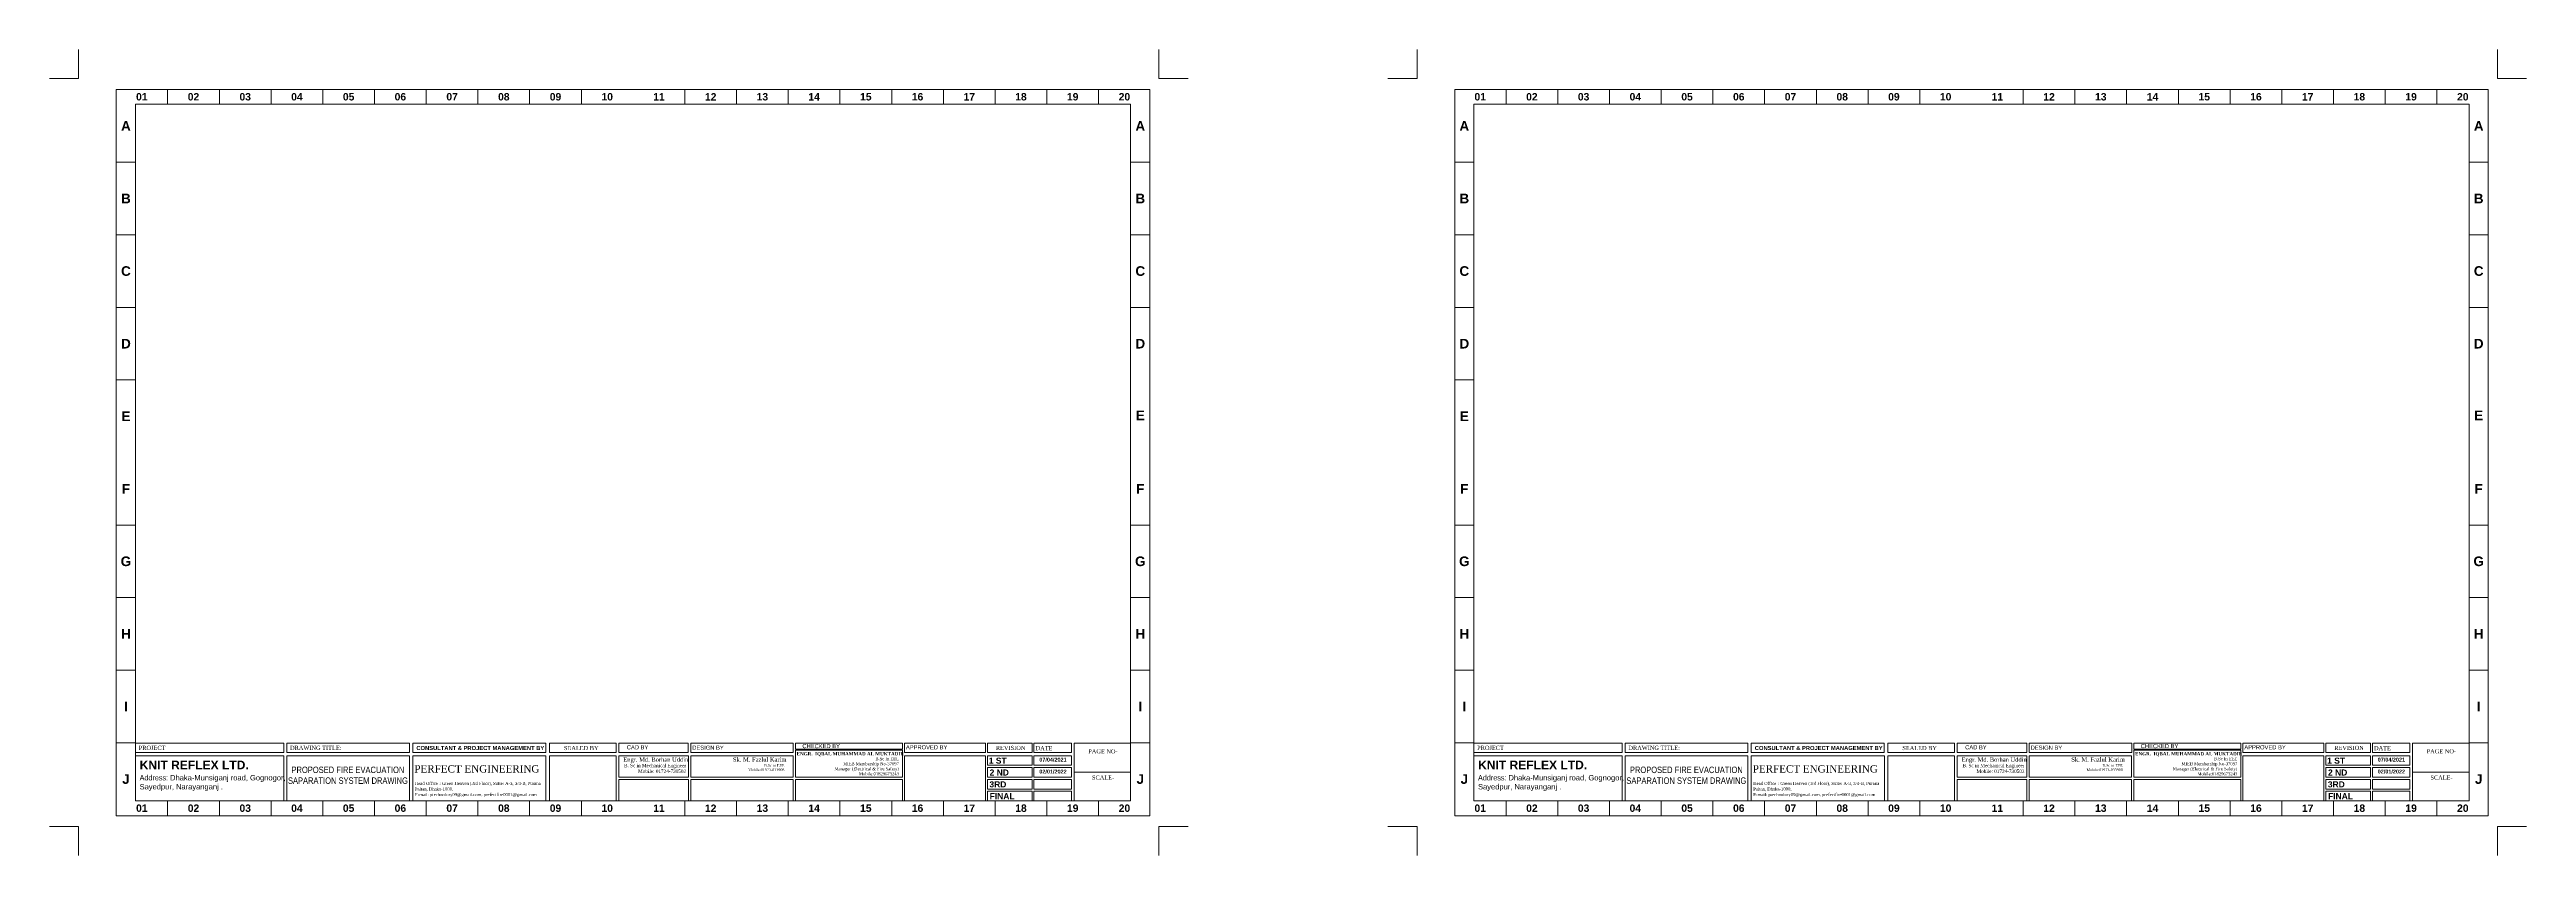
# Paper-space layout 'A3' of a CAD drawing. Header units: inches. Extents: x -127007 to -121081, y -20692 to -20429.
# Drawn here: x -124160 to -123522, y -20654 to -20447 of the extents above; entities that cross this region are included whole.
import ezdxf

# ---------------------------------------------------------------- set-up
doc = ezdxf.new("R2010")
doc.units = ezdxf.units.IN
doc.header["$MEASUREMENT"] = 0
doc.layers.get('0').update_dxf_attribs({"lineweight": 0})
doc.layers.get('Defpoints').update_dxf_attribs({"lineweight": 0})
doc.layers.add('FIREFIGHTING', color=241, linetype='Continuous')
for name, color, linetype, lineweight in [('Inline', 7, 'Continuous', 0), ('Outline', 7, 'Continuous', 0), ('Scale', 7, 'Continuous', 0), ('Scale_Text', 7, 'Continuous', 0), ('TEXT_TITLEBOX', 7, 'Continuous', 13), ('Titelblk', 7, 'Continuous', 25), ('TITLE', 7, 'Continuous', 20)]:
    doc.layers.add(name, color=color, linetype=linetype, lineweight=lineweight)
doc.styles.add('DIM-3', font='arial.ttf', dxfattribs={"width": 0.8, "height": 6})
doc.styles.add('SHT-TEXT-1', font='times.ttf', dxfattribs={"height": 12})
doc.styles.get("Standard").update_dxf_attribs({"font": 'arialbd.ttf', "height": 24})

# ---------------------------------------------------------------- blocks, each defined once
blk = doc.blocks.new('PAGE')
at = {"layer": 'Inline', "color": 252, "lineweight": 15}
blk.add_lwpolyline([(178051640.6, 22656441.1), (178051640.6, 22657235.8), (178050505.4, 22657235.8), (178050505.4, 22656441.1)], close=True, dxfattribs=at)
at = {"layer": 'Outline', "color": 252, "lineweight": 15}
for p, q in [((178051662.6, 22657252.7), (178050483.4, 22657252.7)), ((178051662.6, 22656424.2), (178051662.6, 22657252.7)), ((178050483.4, 22656424.2), (178051662.6, 22656424.2))]:
    blk.add_line(p, q, dxfattribs=at)
blk.add_lwpolyline([(178050483.4, 22657252.7), (178050483.4, 22656424.2)], dxfattribs=at)
at = {"layer": 'Scale', "color": 252, "lineweight": 9}
for p, q in [((178050542, 22657235.8), (178050542, 22657252.7)), ((178050601, 22657235.8), (178050601, 22657252.7)), ((178050660, 22657235.8), (178050660, 22657252.7)), ((178050719, 22657235.8), (178050719, 22657252.7)), ((178050778, 22657235.8), (178050778, 22657252.7)), ((178050837, 22657235.8), (178050837, 22657252.7)), ((178050896, 22657235.8), (178050896, 22657252.7)), ((178050955, 22657235.8), (178050955, 22657252.7)), ((178051014, 22657235.8), (178051014, 22657252.7)), ((178051132, 22657235.8), (178051132, 22657252.7)), ((178051191, 22657235.8), (178051191, 22657252.7)), ((178051250, 22657235.8), (178051250, 22657252.7)), ((178051309, 22657235.8), (178051309, 22657252.7)), ((178051368, 22657235.8), (178051368, 22657252.7)), ((178051427, 22657235.8), (178051427, 22657252.7)), ((178051486, 22657235.8), (178051486, 22657252.7)), ((178051545, 22657235.8), (178051545, 22657252.7)), ((178051604, 22657235.8), (178051604, 22657252.7)), ((178050483.4, 22657169.6), (178050505.4, 22657169.6)), ((178051640.6, 22657169.6), (178051662.6, 22657169.6)), ((178050483.4, 22657086.8), (178050505.4, 22657086.8)), ((178051640.6, 22657086.8), (178051662.6, 22657086.8)), ((178050483.4, 22657004), (178050505.4, 22657004)), ((178051640.6, 22657004), (178051662.6, 22657004)), ((178050483.4, 22656921.2), (178050505.4, 22656921.2)), ((178050483.4, 22656755.7), (178050505.4, 22656755.7)), ((178051640.6, 22656755.7), (178051662.6, 22656755.7)), ((178050483.4, 22656672.9), (178050505.4, 22656672.9)), ((178051640.6, 22656672.9), (178051662.6, 22656672.9)), ((178050483.4, 22656590.1), (178050505.4, 22656590.1)), ((178051640.6, 22656590.1), (178051662.6, 22656590.1)), ((178050483.4, 22656507.3), (178050505.4, 22656507.3)), ((178051640.6, 22656507.3), (178051662.6, 22656507.3)), ((178051640.6, 22656507.3), (178051662.6, 22656507.3)), ((178051640.6, 22656507.3), (178051662.6, 22656507.3)), ((178050542, 22656424.2), (178050542, 22656441.1)), ((178050601, 22656424.2), (178050601, 22656441.1)), ((178050660, 22656424.2), (178050660, 22656441.1)), ((178050719, 22656424.2), (178050719, 22656441.1)), ((178050778, 22656424.2), (178050778, 22656441.1)), ((178050837, 22656424.2), (178050837, 22656441.1)), ((178050896, 22656424.2), (178050896, 22656441.1)), ((178050955, 22656424.2), (178050955, 22656441.1)), ((178051014, 22656424.2), (178051014, 22656441.1)), ((178051132, 22656424.2), (178051132, 22656441.1)), ((178051191, 22656424.2), (178051191, 22656441.1)), ((178051250, 22656424.2), (178051250, 22656441.1)), ((178051309, 22656424.2), (178051309, 22656441.1)), ((178051368, 22656424.2), (178051368, 22656441.1)), ((178051427, 22656424.2), (178051427, 22656441.1)), ((178051486, 22656424.2), (178051486, 22656441.1)), ((178051545, 22656424.2), (178051545, 22656441.1)), ((178051604, 22656424.2), (178051604, 22656441.1))]:
    blk.add_line(p, q, dxfattribs=at)
at = {"layer": 'Scale_Text', "color": 252, "lineweight": 13, "attachment_point": 5}
for s, insert, char_height, width in [('01', (178050512.5, 22657244.2), 8.43, 2.51), ('02', (178050571.5, 22657244.2), 8.43, 2.51), ('03', (178050630.5, 22657244.2), 8.43, 2.51), ('04', (178050689.5, 22657244.2), 8.43, 2.51), ('05', (178050748.5, 22657244.2), 8.43, 2.51), ('06', (178050807.5, 22657244.2), 8.43, 2.51), ('07', (178050866.5, 22657244.2), 8.43, 2.51), ('08', (178050925.5, 22657244.2), 8.43, 2.51), ('09', (178050984.5, 22657244.2), 8.43, 2.51), ('10', (178051043.5, 22657244.2), 8.43, 2.51), ('11', (178051102.5, 22657244.2), 8.43, 2.51), ('12', (178051161.5, 22657244.2), 8.43, 2.51), ('13', (178051220.5, 22657244.2), 8.43, 2.51), ('14', (178051279.5, 22657244.2), 8.43, 2.51), ('15', (178051338.5, 22657244.2), 8.43, 2.51), ('16', (178051397.5, 22657244.2), 8.43, 2.51), ('17', (178051456.5, 22657244.2), 8.43, 2.51), ('18', (178051515.5, 22657244.2), 8.43, 2.51), ('19', (178051574.5, 22657244.2), 8.43, 2.51), ('20', (178051633.5, 22657244.2), 8.43, 2.51), ('A', (178050494.4, 22657211), 11, 8.36), ('A', (178051651.6, 22657211), 11, 8.36), ('B', (178050494.4, 22657128.2), 11, 8.36), ('B', (178051651.6, 22657128.2), 11, 8.36), ('C', (178050494.4, 22657045.4), 11, 8.36), ('C', (178051651.6, 22657045.4), 11, 8.36), ('D', (178050494.4, 22656962.6), 11, 8.36), ('D', (178051651.6, 22656962.6), 11, 8.36), ('E', (178050494.4, 22656879.8), 11, 8.36), ('E', (178051651.6, 22656880.8), 11, 8.36), ('F', (178050494.4, 22656797.1), 11, 8.36), ('F', (178051651.6, 22656797.1), 11, 8.36), ('G', (178050494.4, 22656714.3), 11, 8.36), ('G', (178051651.6, 22656714.3), 11, 8.36), ('H', (178050494.4, 22656631.5), 11, 8.36), ('H', (178051651.6, 22656631.5), 11, 8.36), ('I', (178050494.4, 22656548.7), 11, 8.36), ('I', (178051651.6, 22656548.7), 11, 8.36), ('J', (178050494.4, 22656465.9), 11, 8.36), ('J', (178051651.6, 22656465.9), 11, 8.36), ('01', (178050512.5, 22656432.7), 8.43, 2.51), ('02', (178050571.5, 22656432.7), 8.43, 2.51), ('03', (178050630.5, 22656432.7), 8.43, 2.51), ('04', (178050689.5, 22656432.7), 8.43, 2.51), ('05', (178050748.5, 22656432.7), 8.43, 2.51), ('06', (178050807.5, 22656432.7), 8.43, 2.51), ('07', (178050866.5, 22656432.7), 8.43, 2.51), ('08', (178050925.5, 22656432.7), 8.43, 2.51), ('09', (178050984.5, 22656432.7), 8.43, 2.51), ('10', (178051043.5, 22656432.7), 8.43, 2.51), ('11', (178051102.5, 22656432.7), 8.43, 2.51), ('12', (178051161.5, 22656432.7), 8.43, 2.51), ('13', (178051220.5, 22656432.7), 8.43, 2.51), ('14', (178051279.5, 22656432.7), 8.43, 2.51), ('15', (178051338.5, 22656432.7), 8.43, 2.51), ('16', (178051397.5, 22656432.7), 8.43, 2.51), ('17', (178051456.5, 22656432.7), 8.43, 2.51), ('18', (178051515.5, 22656432.7), 8.43, 2.51), ('19', (178051574.5, 22656432.7), 8.43, 2.51), ('20', (178051633.5, 22656432.7), 8.43, 2.51)]:
    blk.add_mtext(s, dxfattribs=dict(at, insert=insert, char_height=char_height, width=width))
blk = doc.blocks.new('Title')
at = {"layer": 'Defpoints', "color": 1, "ltscale": 10}
for points in [[(-102338.3, -85271), (-102338.3, -85371), (-102438.3, -85371)], [(-98623, -85271), (-98623, -85371), (-98523, -85371)], [(-102338.3, -88042.4), (-102338.3, -87942.4), (-102438.3, -87942.4)], [(-98623, -88042.4), (-98623, -87942.4), (-98523, -87942.4)]]:
    blk.add_lwpolyline(points, dxfattribs=at)
at = {"layer": 'Titelblk', "color": 3, "linetype": 'Continuous', "lineweight": 0, "xscale": 3.014611567961765, "yscale": 3.014611567959946, "zscale": 3.014611567966516}
blk.add_blockref('PAGE', (-536855255.8, -68388224), dxfattribs=at)
blk = doc.blocks.new('E')
at = {"layer": 'TEXT_TITLEBOX'}
for p, q in [((-78357.6, 32559.1), (-78357.6, 32593.5)), ((-78357.6, 32593.5), (-77807.8, 32593.5)), ((-77807.8, 32559.1), (-78357.6, 32559.1)), ((-78357.6, 32379.8), (-78357.6, 32547.1)), ((-78357.6, 32547.1), (-77807.8, 32547.1)), ((-77807.8, 32593.5), (-77807.8, 32559.1)), ((-77807.8, 32547.1), (-77807.8, 32379.8)), ((-77795.8, 32559.1), (-77795.8, 32593.5)), ((-77795.8, 32593.5), (-77340.9, 32593.5)), ((-77340.9, 32559.1), (-77795.8, 32559.1)), ((-77795.8, 32379.8), (-77795.8, 32547.1)), ((-77795.8, 32547.1), (-77340.8, 32547.1)), ((-77340.9, 32593.5), (-77340.9, 32559.1)), ((-77340.8, 32547.1), (-77340.8, 32379.8)), ((-77328.8, 32559.1), (-77328.8, 32593.5)), ((-77328.8, 32593.5), (-76834.7, 32593.5)), ((-76834.7, 32559.1), (-77328.8, 32559.1)), ((-77328.8, 32379.8), (-77328.8, 32547.1)), ((-77328.8, 32547.1), (-76834.6, 32547.1)), ((-76834.7, 32593.5), (-76834.7, 32559.1)), ((-76834.6, 32547.1), (-76834.6, 32379.8)), ((-76821.9, 32593.5), (-76821.9, 32559.1)), ((-76574.3, 32593.5), (-76821.9, 32593.5)), ((-76821.9, 32559.1), (-76574.3, 32559.1)), ((-76821.9, 32379.8), (-76821.9, 32547.1)), ((-76821.9, 32379.8), (-76821.9, 32547.1)), ((-76821.9, 32547.1), (-76574.2, 32547.1)), ((-76574.3, 32559.1), (-76574.3, 32593.5)), ((-76574.2, 32547.1), (-76574.2, 32379.8)), ((-75196, 32559.1), (-75196, 32593.5)), ((-75196, 32593.5), (-75030.6, 32593.5)), ((-75030.6, 32559.1), (-75196, 32559.1)), ((-75196, 32511.6), (-75196, 32547.1)), ((-75196, 32547.1), (-75030.6, 32547.1)), ((-75030.6, 32593.5), (-75030.6, 32559.1)), ((-75030.6, 32547.1), (-75030.6, 32511.6)), ((-75023.6, 32559.1), (-75023.6, 32593.5)), ((-75023.6, 32593.5), (-74884.5, 32593.5)), ((-74884.5, 32559.1), (-75023.6, 32559.1)), ((-75023.6, 32511.6), (-75023.6, 32547.1)), ((-75023.6, 32547.1), (-74884.5, 32547.1)), ((-74884.5, 32593.5), (-74884.5, 32559.1)), ((-74884.5, 32547.1), (-74884.5, 32511.6)), ((-74874.2, 32379.8), (-74874.2, 32593.5)), ((-74874.2, 32593.5), (-74664.9, 32593.5)), ((-74664.9, 32593.5), (-74664.9, 32379.8)), ((-75030.6, 32511.6), (-75196, 32511.6)), ((-75196, 32467.7), (-75196, 32503.1)), ((-75196, 32503.1), (-75030.6, 32503.1)), ((-75030.6, 32467.7), (-75196, 32467.7)), ((-75196, 32423.7), (-75196, 32459.2)), ((-75196, 32459.2), (-75030.6, 32459.2)), ((-75030.6, 32503.1), (-75030.6, 32467.7)), ((-75030.6, 32459.2), (-75030.6, 32423.7)), ((-74884.5, 32511.6), (-75023.6, 32511.6)), ((-75023.6, 32467.7), (-75023.6, 32503.1)), ((-75023.6, 32503.1), (-74884.5, 32503.1)), ((-74884.5, 32467.7), (-75023.6, 32467.7)), ((-75023.6, 32423.7), (-75023.6, 32459.2)), ((-75023.6, 32459.2), (-74884.5, 32459.2)), ((-74884.5, 32503.1), (-74884.5, 32467.7)), ((-74884.5, 32459.2), (-74884.5, 32423.7)), ((-74874.2, 32486.6), (-74664.9, 32486.6)), ((-77807.8, 32379.8), (-78357.6, 32379.8)), ((-77340.8, 32379.8), (-77795.8, 32379.8)), ((-76834.6, 32379.8), (-77328.8, 32379.8)), ((-76574.2, 32379.8), (-76821.9, 32379.8)), ((-76204.6, 32379.7), (-76565.3, 32379.7)), ((-75821.6, 32379.8), (-76195.5, 32379.8)), ((-75511.9, 32379.8), (-75813, 32379.8)), ((-75203.3, 32379.8), (-75503.9, 32379.8)), ((-75030.6, 32423.7), (-75196, 32423.7)), ((-75196, 32379.8), (-75196, 32415.2)), ((-75196, 32415.2), (-75030.6, 32415.2)), ((-75030.6, 32379.8), (-75196, 32379.8)), ((-75030.6, 32415.2), (-75030.6, 32379.8)), ((-74884.5, 32423.7), (-75023.6, 32423.7)), ((-75023.6, 32379.8), (-75023.6, 32415.2)), ((-75023.6, 32415.2), (-74884.5, 32415.2)), ((-74884.5, 32379.8), (-75023.6, 32379.8)), ((-74884.5, 32415.2), (-74884.5, 32379.8)), ((-74664.9, 32379.8), (-74874.2, 32379.8))]:
    blk.add_line(p, q, dxfattribs=at)
for points in [[(-76564.3, 32593.5), (-76306.3, 32593.5), (-76306.3, 32559.1), (-76564.3, 32559.1)], [(-76564.3, 32547), (-76306, 32547), (-76306, 32467.6), (-76564.3, 32467.6)], [(-76297, 32593.5), (-75916.8, 32593.5), (-75916.8, 32559.1), (-76297, 32559.1)], [(-76296.9, 32547.1), (-75917, 32547.1), (-75917, 32467.7), (-76296.9, 32467.7)], [(-75908.5, 32593.5), (-75512, 32593.5), (-75512, 32571.7), (-75908.5, 32571.7)], [(-75908.4, 32568.2), (-75511.9, 32568.2), (-75511.9, 32467.7), (-75908.4, 32467.7)], [(-75503.9, 32593.5), (-75203.3, 32593.5), (-75203.3, 32559.1), (-75503.9, 32559.1)], [(-75503.9, 32547.1), (-75203.3, 32547.1), (-75203.3, 32379.8), (-75503.9, 32379.8)], [(-76564.3, 32459.1), (-76306, 32459.1), (-76306, 32379.7), (-76564.3, 32379.7)], [(-76296.9, 32459.2), (-75917, 32459.2), (-75917, 32379.8), (-76296.9, 32379.8)], [(-75908.4, 32459.2), (-75511.9, 32459.2), (-75511.9, 32379.8), (-75908.4, 32379.8)]]:
    blk.add_lwpolyline(points, close=True, dxfattribs=at)
at = {"layer": 'TITLE', "xscale": 1.078991771032111, "yscale": 1.078991771010976, "zscale": 1.078991772779289}
blk.add_blockref('Title', (31853.5, 127174.1), dxfattribs=at)
at = {"color": 63, "lineweight": -2, "insert": (-77569.4, 32506.8), "char_height": 24, "width": 437.758, "attachment_point": 2, "style": 'DIM-3'}
blk.add_mtext('{\\C256;PROPOSED FIRE EVACUATION SAPARATION SYSTEM DRAWING}', dxfattribs=at)
at = {"layer": 'TEXT_TITLEBOX', "style": 'SHT-TEXT-1'}
for s, height, p in [('PROJECT', 15.36, (-78345.5, 32568.8)), ('DRAWING TITLE:', 15.357, (-77784.1, 32568.8)), ('SEALED BY', 15.36, (-76767.8, 32568)), ('REVISION', 15.36, (-75165, 32568.5)), ('DATE', 15.36, (-75017.5, 32567.8)), ('PAGE NO-', 15.36, (-74822.2, 32555.9)), ('SCALE-', 15.36, (-74808.2, 32458.6))]:
    blk.add_text(s, height=height, dxfattribs=at).set_placement(p)
at = {"layer": 'TEXT_TITLEBOX'}
for s, height, p in [('CONSULTANT & PROJECT MANAGEMENT BY', 15.357, (-77315.4, 32568.1)), ('1 ST', 22.48, (-75191.4, 32517.6)), ('07/04/2021', 14.49, (-75003.8, 32525.3)), ('3RD', 22.48, (-75188.9, 32429.7)), ('2 ND', 22.48, (-75188.3, 32473.7)), ('02/01/2022', 14.49, (-75003.8, 32481.3)), ('FINAL', 22.48, (-75188.1, 32385.8))]:
    blk.add_text(s, height=height, dxfattribs=at).set_placement(p)
at = {"layer": 'TEXT_TITLEBOX', "color": 1, "style": 'SHT-TEXT-1'}
blk.add_text('PERFECT ENGINEERING', height=27.168, dxfattribs=at).set_placement((-77322.8, 32484.9))
at = {"layer": 'TEXT_TITLEBOX', "color": 7, "style": 'SHT-TEXT-1'}
for s, p in [('Head Office', (-77321.2, 32438.7)), (': Green Heaven (3rd Floor), Suite: A-3, 3/4-B, Purana', (-77229.8, 32438.7)), ('Paltan, Dhaka-1000.', (-77321.2, 32418.1)), ('E-mail: ptechnolory09@gmail.com, prefectfire0001@gmail.com', (-77321.2, 32397.4))]:
    blk.add_text(s, height=11.383, dxfattribs=at).set_placement(p)
at = {"layer": 'TEXT_TITLEBOX', "style": 'SHT-TEXT-1'}
for s, insert, char_height, width, attachment_point in [('{\\H0.9524x;Engr. Md. Borhan Uddin}', (-76547.6, 32540.7), 16.547, 249.703, 1), ('{\\fArial|b0|i0|c0|p34;CAD BY}', (-76534.7, 32586.3), 15.357, 256.374, 1), ('{\\fArial|b0|i0|c0|p34;DESIGN BY}', (-76291.7, 32584.9), 15.357, 256.374, 1), ('{\\H0.9524x;Sk. M. Fazlul Karim}', (-76140.8, 32541.1), 16.547, 197.282, 1), ('{\\fTimes New Roman|b1|i0|c0|p18;ENGR.  IQBAL MUHAMMAD AL MUKTADIR}', (-75904.3, 32560.6), 12.322, 396.346, 1), ('{\\fArial|b0|i0|c0|p34;CHECKED BY}', (-75883.1, 32590.6), 15.357, 256.374, 1), ('         {\\H1.144x;     B.Sc In EEE\\PMIEB Membership No-37097\\PManager (Electrical & Fire Safety)\\PMobile:01829673243}', (-75524.9, 32541.6), 9.79, 280.675, 3), ('{\\fArial|b0|i0|c0|p34;APPROVED BY}', (-75498.9, 32586.3), 15.357, 256.374, 1), ('\\pi0.183,t557.6;{\\fArial|b1|i0|c0|p34;\\H0.8x;\\C1;KNIT REFLEX LTD.\\fArial|b0|i0|c0|p34;\\W0.8;\\C256;\\P\\pi0.04988,t58;\\H0.625x;\\C0;Address: \\W1;Dhaka-Munsiganj road, Gognogor, Sayedpur, Narayanganj .}', (-78342.4, 32528.9), 40, 524.869, 1), ('B. Sc in Mechanical Engineer\\PMobile: 01724-730502', (-76314.5, 32517.1), 12.602, 228.237, 3), ('B.Sc in EEE\\PMobile:01973-033908', (-75949.8, 32516.2), 9.79, 78.314, 3)]:
    blk.add_mtext(s, dxfattribs=dict(at, insert=insert, char_height=char_height, width=width, attachment_point=attachment_point))

psp = doc.layouts.new('A3')

# ---------------------------------------------------------------- block references
at = {"layer": 'FIREFIGHTING', "xscale": 0.06937061688222457, "yscale": 0.06937061688222457, "zscale": 0.06937061688411154}
for p in [(-118701.89, -22886.36), (-118357.36, -22886.36)]:
    psp.add_blockref('E', p, dxfattribs=at)

doc.saveas('drawing.dxf')
